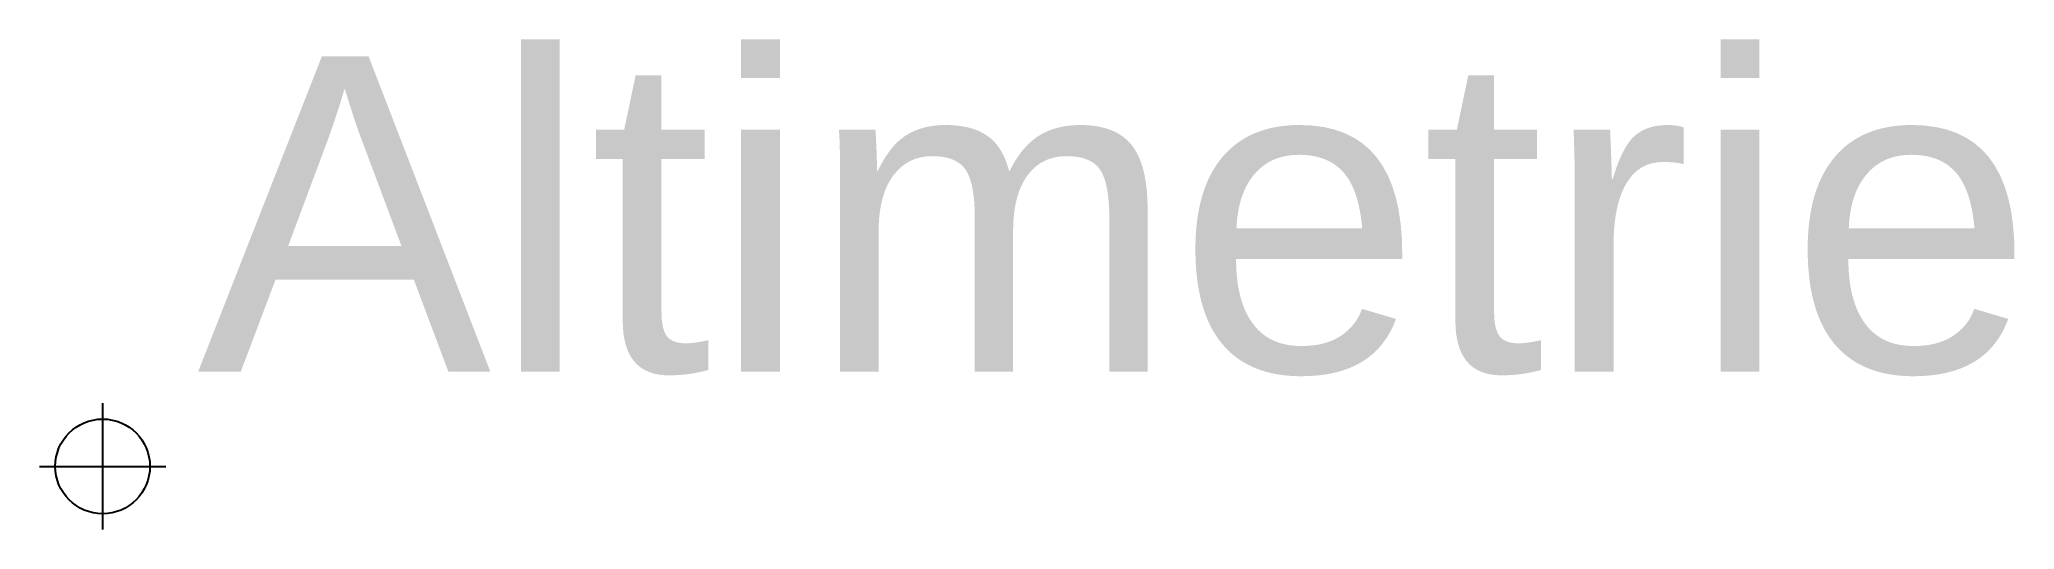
# Model space of a CAD drawing. Header units: metres. Extents: x -0.025 to 0.757, y -0.025 to 0.169.
import ezdxf

# ---------------------------------------------------------------- set-up
doc = ezdxf.new("R2010")
doc.units = ezdxf.units.M
doc.styles.add('ARIAL', font='arial.ttf')

# ---------------------------------------------------------------- blocks, each defined once
blk = doc.blocks.new('_APUd_COTATIONS_Altimetries')
at = {"color": 0}
for p, q in [((0, 0.025), (0, -0.025)), ((-0.025, 0), (0.025, 0))]:
    blk.add_line(p, q, dxfattribs=at)
blk.add_circle((0, 0), 0.01875, dxfattribs=at)
blk.add_point((0, 0))
at = {"color": 0, "style": 'ARIAL'}
blk.add_attdef('ALTIMETRIE', (0.0375, 0.0375), '', height=0.125, dxfattribs=at)

msp = doc.modelspace()

# ---------------------------------------------------------------- block references
msp.add_blockref('_APUd_COTATIONS_Altimetries', (0, 0)).add_auto_attribs({'ALTIMETRIE': 'Altimetrie'})

doc.saveas('drawing.dxf')
